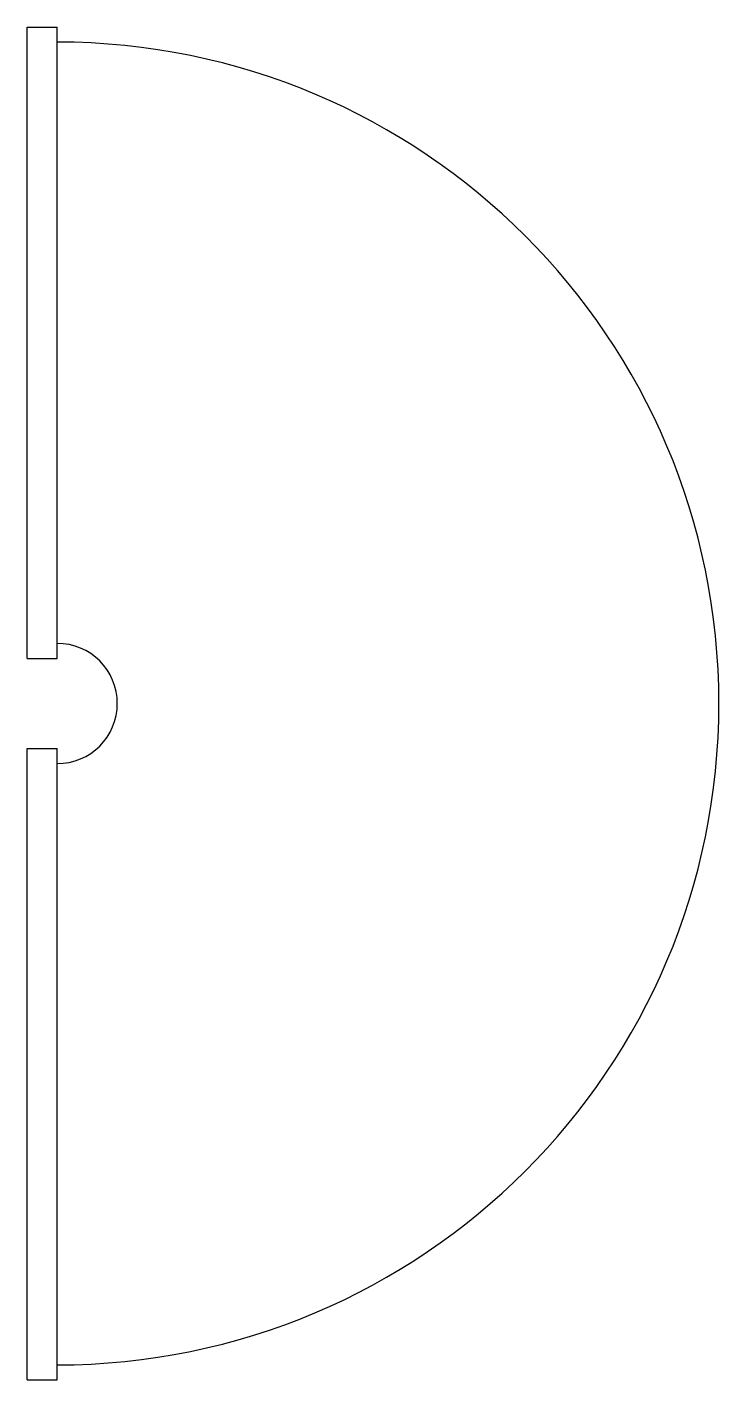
# Paper-space layout '_Right' of a CAD drawing. Header units: inches. Extents: x -1 to 22, y -10.5 to 34.5.
import ezdxf

# ---------------------------------------------------------------- set-up
doc = ezdxf.new("R2010")
doc.units = ezdxf.units.IN
doc.header["$MEASUREMENT"] = 0

psp = doc.layouts.new('_Right')

# ---------------------------------------------------------------- linework, layer by layer
at = {"color": 7, "linetype": 'Continuous', "lineweight": 25}
for p, q in [((-1, 13.5), (-1, 34.5)), ((-1, 34.5), (0, 34.5)), ((0, 13.5), (0, 34.5)), ((-1, 13.5), (0, 13.5)), ((-1, -10.5), (-1, 10.5)), ((-1, 10.5), (0, 10.5)), ((0, -10.5), (0, 10.5)), ((-1, -10.5), (0, -10.5))]:
    psp.add_line(p, q, dxfattribs=at)
for radius in [22, 2]:
    psp.add_arc((0, 12), radius, 270, 90, dxfattribs=at)

doc.saveas('drawing.dxf')
